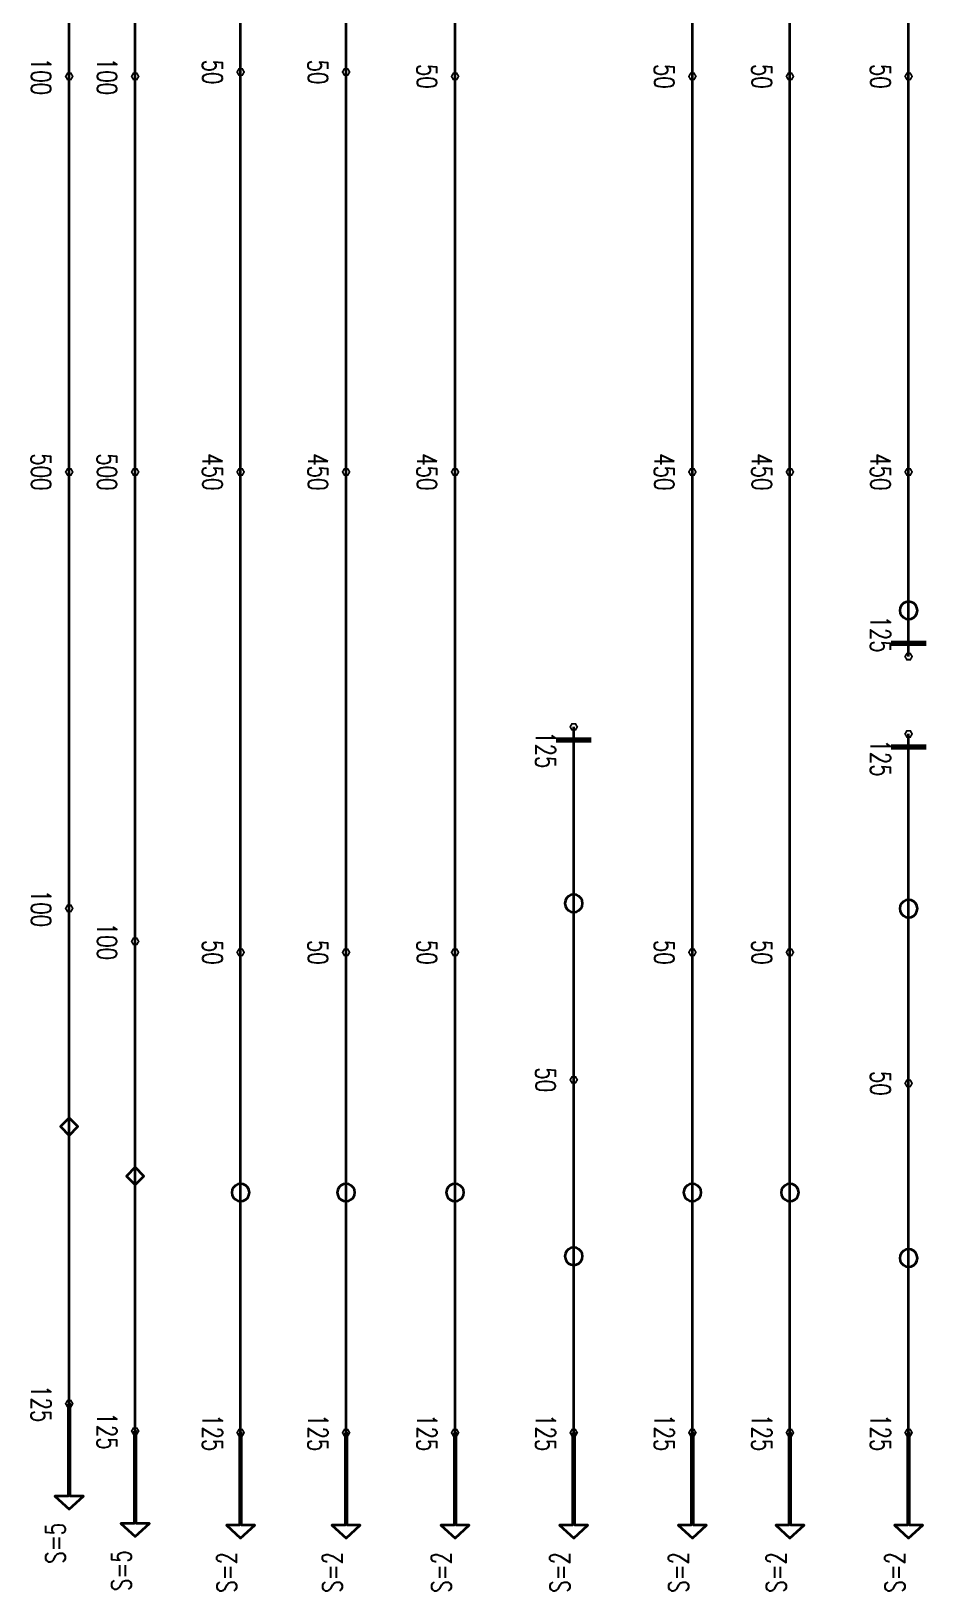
# Model space of a CAD drawing. Header units: millimetres. Extents: x 118516 to 587762, y -24154 to 50684.
# Drawn here: x 508818 to 519030, y 6472 to 24214 of the extents above; entities that cross this region are included whole.
import ezdxf

# ---------------------------------------------------------------- set-up
doc = ezdxf.new("R2010")
doc.units = ezdxf.units.MM
doc.layers.add('Current_plane_Column', color=7, linetype='Continuous', true_color=0x4b00ff)
doc.layers.add('NDC_S-ANNO', color=7, linetype='Continuous', lineweight=20)
doc.layers.add('NDC_S-TENDON', color=6, linetype='Continuous', lineweight=35)
doc.styles.add('NDC_ANNO', font='', dxfattribs={"width": 0.8})
doc.styles.get('NDC_ANNO').set_extended_font_data('Dotum')

# ---------------------------------------------------------------- blocks, each defined once
blk = doc.blocks.new('TDY')
at = {"layer": 'NDC_S-TENDON', "linetype": 'Continuous'}
for points, elevation in [([(540, 14200, 20, 20, 0), (520, 14235, 20, 20, 0), (480, 14235, 20, 20, 0), (460, 14200, 20, 20, 0), (480, 14165, 20, 20, 0), (520, 14165, 20, 20, 0)], 2500), ([(540, 14200, 20, 20, 0), (520, 14235, 20, 20, 0), (480, 14235, 20, 20, 0), (460, 14200, 20, 20, 0), (480, 14165, 20, 20, 0), (520, 14165, 20, 20, 0)], 2500), ([(1290, 14200, 20, 20, 0), (1270, 14235, 20, 20, 0), (1230, 14235, 20, 20, 0), (1210, 14200, 20, 20, 0), (1230, 14165, 20, 20, 0), (1270, 14165, 20, 20, 0)], 2500), ([(1290, 14200, 20, 20, 0), (1270, 14235, 20, 20, 0), (1230, 14235, 20, 20, 0), (1210, 14200, 20, 20, 0), (1230, 14165, 20, 20, 0), (1270, 14165, 20, 20, 0)], 2500), ([(2490, 14250, 20, 20, 0), (2470, 14285, 20, 20, 0), (2430, 14285, 20, 20, 0), (2410, 14250, 20, 20, 0), (2430, 14215, 20, 20, 0), (2470, 14215, 20, 20, 0)], 2800), ([(2490, 14250, 20, 20, 0), (2470, 14285, 20, 20, 0), (2430, 14285, 20, 20, 0), (2410, 14250, 20, 20, 0), (2430, 14215, 20, 20, 0), (2470, 14215, 20, 20, 0)], 2800), ([(3690, 14250, 20, 20, 0), (3670, 14285, 20, 20, 0), (3630, 14285, 20, 20, 0), (3610, 14250, 20, 20, 0), (3630, 14215, 20, 20, 0), (3670, 14215, 20, 20, 0)], 2800), ([(3690, 14250, 20, 20, 0), (3670, 14285, 20, 20, 0), (3630, 14285, 20, 20, 0), (3610, 14250, 20, 20, 0), (3630, 14215, 20, 20, 0), (3670, 14215, 20, 20, 0)], 2800), ([(4930, 14200, 20, 20, 0), (4910, 14235, 20, 20, 0), (4870, 14235, 20, 20, 0), (4850, 14200, 20, 20, 0), (4870, 14165, 20, 20, 0), (4910, 14165, 20, 20, 0)], 2800), ([(4930, 14200, 20, 20, 0), (4910, 14235, 20, 20, 0), (4870, 14235, 20, 20, 0), (4850, 14200, 20, 20, 0), (4870, 14165, 20, 20, 0), (4910, 14165, 20, 20, 0)], 2800), ([(7630, 14200, 20, 20, 0), (7610, 14235, 20, 20, 0), (7570, 14235, 20, 20, 0), (7550, 14200, 20, 20, 0), (7570, 14165, 20, 20, 0), (7610, 14165, 20, 20, 0)], 2800), ([(7630, 14200, 20, 20, 0), (7610, 14235, 20, 20, 0), (7570, 14235, 20, 20, 0), (7550, 14200, 20, 20, 0), (7570, 14165, 20, 20, 0), (7610, 14165, 20, 20, 0)], 2800), ([(8740, 14200, 20, 20, 0), (8720, 14235, 20, 20, 0), (8680, 14235, 20, 20, 0), (8660, 14200, 20, 20, 0), (8680, 14165, 20, 20, 0), (8720, 14165, 20, 20, 0)], 2800), ([(8740, 14200, 20, 20, 0), (8720, 14235, 20, 20, 0), (8680, 14235, 20, 20, 0), (8660, 14200, 20, 20, 0), (8680, 14165, 20, 20, 0), (8720, 14165, 20, 20, 0)], 2800), ([(10090, 14200, 20, 20, 0), (10070, 14235, 20, 20, 0), (10030, 14235, 20, 20, 0), (10010, 14200, 20, 20, 0), (10030, 14165, 20, 20, 0), (10070, 14165, 20, 20, 0)], 2800), ([(10090, 14200, 20, 20, 0), (10070, 14235, 20, 20, 0), (10030, 14235, 20, 20, 0), (10010, 14200, 20, 20, 0), (10030, 14165, 20, 20, 0), (10070, 14165, 20, 20, 0)], 2800), ([(540, 9700, 20, 20, 0), (520, 9735, 20, 20, 0), (480, 9735, 20, 20, 0), (460, 9700, 20, 20, 0), (480, 9665, 20, 20, 0), (520, 9665, 20, 20, 0)], 2900), ([(540, 9700, 20, 20, 0), (520, 9735, 20, 20, 0), (480, 9735, 20, 20, 0), (460, 9700, 20, 20, 0), (480, 9665, 20, 20, 0), (520, 9665, 20, 20, 0)], 2900), ([(540, 9700, 20, 20, 0), (520, 9735, 20, 20, 0), (480, 9735, 20, 20, 0), (460, 9700, 20, 20, 0), (480, 9665, 20, 20, 0), (520, 9665, 20, 20, 0)], 2900), ([(540, 9700, 20, 20, 0), (520, 9735, 20, 20, 0), (480, 9735, 20, 20, 0), (460, 9700, 20, 20, 0), (480, 9665, 20, 20, 0), (520, 9665, 20, 20, 0)], 2900), ([(1290, 9700, 20, 20, 0), (1270, 9735, 20, 20, 0), (1230, 9735, 20, 20, 0), (1210, 9700, 20, 20, 0), (1230, 9665, 20, 20, 0), (1270, 9665, 20, 20, 0)], 2900), ([(1290, 9700, 20, 20, 0), (1270, 9735, 20, 20, 0), (1230, 9735, 20, 20, 0), (1210, 9700, 20, 20, 0), (1230, 9665, 20, 20, 0), (1270, 9665, 20, 20, 0)], 2900), ([(1290, 9700, 20, 20, 0), (1270, 9735, 20, 20, 0), (1230, 9735, 20, 20, 0), (1210, 9700, 20, 20, 0), (1230, 9665, 20, 20, 0), (1270, 9665, 20, 20, 0)], 2900), ([(1290, 9700, 20, 20, 0), (1270, 9735, 20, 20, 0), (1230, 9735, 20, 20, 0), (1210, 9700, 20, 20, 0), (1230, 9665, 20, 20, 0), (1270, 9665, 20, 20, 0)], 2900), ([(2490, 9700, 20, 20, 0), (2470, 9735, 20, 20, 0), (2430, 9735, 20, 20, 0), (2410, 9700, 20, 20, 0), (2430, 9665, 20, 20, 0), (2470, 9665, 20, 20, 0)], 2950), ([(2490, 9700, 20, 20, 0), (2470, 9735, 20, 20, 0), (2430, 9735, 20, 20, 0), (2410, 9700, 20, 20, 0), (2430, 9665, 20, 20, 0), (2470, 9665, 20, 20, 0)], 2950), ([(2490, 9700, 20, 20, 0), (2470, 9735, 20, 20, 0), (2430, 9735, 20, 20, 0), (2410, 9700, 20, 20, 0), (2430, 9665, 20, 20, 0), (2470, 9665, 20, 20, 0)], 2950), ([(2490, 9700, 20, 20, 0), (2470, 9735, 20, 20, 0), (2430, 9735, 20, 20, 0), (2410, 9700, 20, 20, 0), (2430, 9665, 20, 20, 0), (2470, 9665, 20, 20, 0)], 2950), ([(3690, 9700, 20, 20, 0), (3670, 9735, 20, 20, 0), (3630, 9735, 20, 20, 0), (3610, 9700, 20, 20, 0), (3630, 9665, 20, 20, 0), (3670, 9665, 20, 20, 0)], 2950), ([(3690, 9700, 20, 20, 0), (3670, 9735, 20, 20, 0), (3630, 9735, 20, 20, 0), (3610, 9700, 20, 20, 0), (3630, 9665, 20, 20, 0), (3670, 9665, 20, 20, 0)], 2950), ([(3690, 9700, 20, 20, 0), (3670, 9735, 20, 20, 0), (3630, 9735, 20, 20, 0), (3610, 9700, 20, 20, 0), (3630, 9665, 20, 20, 0), (3670, 9665, 20, 20, 0)], 2950), ([(3690, 9700, 20, 20, 0), (3670, 9735, 20, 20, 0), (3630, 9735, 20, 20, 0), (3610, 9700, 20, 20, 0), (3630, 9665, 20, 20, 0), (3670, 9665, 20, 20, 0)], 2950), ([(4930, 9700, 20, 20, 0), (4910, 9735, 20, 20, 0), (4870, 9735, 20, 20, 0), (4850, 9700, 20, 20, 0), (4870, 9665, 20, 20, 0), (4910, 9665, 20, 20, 0)], 2950), ([(4930, 9700, 20, 20, 0), (4910, 9735, 20, 20, 0), (4870, 9735, 20, 20, 0), (4850, 9700, 20, 20, 0), (4870, 9665, 20, 20, 0), (4910, 9665, 20, 20, 0)], 2950), ([(4930, 9700, 20, 20, 0), (4910, 9735, 20, 20, 0), (4870, 9735, 20, 20, 0), (4850, 9700, 20, 20, 0), (4870, 9665, 20, 20, 0), (4910, 9665, 20, 20, 0)], 2950), ([(4930, 9700, 20, 20, 0), (4910, 9735, 20, 20, 0), (4870, 9735, 20, 20, 0), (4850, 9700, 20, 20, 0), (4870, 9665, 20, 20, 0), (4910, 9665, 20, 20, 0)], 2950), ([(7630, 9700, 20, 20, 0), (7610, 9735, 20, 20, 0), (7570, 9735, 20, 20, 0), (7550, 9700, 20, 20, 0), (7570, 9665, 20, 20, 0), (7610, 9665, 20, 20, 0)], 2950), ([(7630, 9700, 20, 20, 0), (7610, 9735, 20, 20, 0), (7570, 9735, 20, 20, 0), (7550, 9700, 20, 20, 0), (7570, 9665, 20, 20, 0), (7610, 9665, 20, 20, 0)], 2950), ([(7630, 9700, 20, 20, 0), (7610, 9735, 20, 20, 0), (7570, 9735, 20, 20, 0), (7550, 9700, 20, 20, 0), (7570, 9665, 20, 20, 0), (7610, 9665, 20, 20, 0)], 2950), ([(7630, 9700, 20, 20, 0), (7610, 9735, 20, 20, 0), (7570, 9735, 20, 20, 0), (7550, 9700, 20, 20, 0), (7570, 9665, 20, 20, 0), (7610, 9665, 20, 20, 0)], 2950), ([(8740, 9700, 20, 20, 0), (8720, 9735, 20, 20, 0), (8680, 9735, 20, 20, 0), (8660, 9700, 20, 20, 0), (8680, 9665, 20, 20, 0), (8720, 9665, 20, 20, 0)], 2950), ([(8740, 9700, 20, 20, 0), (8720, 9735, 20, 20, 0), (8680, 9735, 20, 20, 0), (8660, 9700, 20, 20, 0), (8680, 9665, 20, 20, 0), (8720, 9665, 20, 20, 0)], 2950), ([(8740, 9700, 20, 20, 0), (8720, 9735, 20, 20, 0), (8680, 9735, 20, 20, 0), (8660, 9700, 20, 20, 0), (8680, 9665, 20, 20, 0), (8720, 9665, 20, 20, 0)], 2950), ([(8740, 9700, 20, 20, 0), (8720, 9735, 20, 20, 0), (8680, 9735, 20, 20, 0), (8660, 9700, 20, 20, 0), (8680, 9665, 20, 20, 0), (8720, 9665, 20, 20, 0)], 2950), ([(10090, 9700, 20, 20, 0), (10070, 9735, 20, 20, 0), (10030, 9735, 20, 20, 0), (10010, 9700, 20, 20, 0), (10030, 9665, 20, 20, 0), (10070, 9665, 20, 20, 0)], 2950), ([(10090, 9700, 20, 20, 0), (10070, 9735, 20, 20, 0), (10030, 9735, 20, 20, 0), (10010, 9700, 20, 20, 0), (10030, 9665, 20, 20, 0), (10070, 9665, 20, 20, 0)], 2950), ([(10090, 9700, 20, 20, 0), (10070, 9735, 20, 20, 0), (10030, 9735, 20, 20, 0), (10010, 9700, 20, 20, 0), (10030, 9665, 20, 20, 0), (10070, 9665, 20, 20, 0)], 2950), ([(10090, 9700, 20, 20, 0), (10070, 9735, 20, 20, 0), (10030, 9735, 20, 20, 0), (10010, 9700, 20, 20, 0), (10030, 9665, 20, 20, 0), (10070, 9665, 20, 20, 0)], 2950), ([(10090, 7600, 20, 20, 0), (10070, 7634, 20, 20, 0), (10030, 7634, 20, 20, 0), (10010, 7600, 20, 20, 0), (10030, 7565, 20, 20, 0), (10070, 7565, 20, 20, 0)], 2875), ([(10090, 7600, 20, 20, 0), (10070, 7634, 20, 20, 0), (10030, 7634, 20, 20, 0), (10010, 7600, 20, 20, 0), (10030, 7565, 20, 20, 0), (10070, 7565, 20, 20, 0)], 2875), ([(6280, 6800, 20, 20, 0), (6260, 6835, 20, 20, 0), (6220, 6835, 20, 20, 0), (6200, 6800, 20, 20, 0), (6220, 6765, 20, 20, 0), (6260, 6765, 20, 20, 0)], 2875), ([(6280, 6800, 20, 20, 0), (6260, 6835, 20, 20, 0), (6220, 6835, 20, 20, 0), (6200, 6800, 20, 20, 0), (6220, 6765, 20, 20, 0), (6260, 6765, 20, 20, 0)], 2875), ([(10090, 6720, 20, 20, 0), (10070, 6755, 20, 20, 0), (10030, 6755, 20, 20, 0), (10010, 6720, 20, 20, 0), (10030, 6685, 20, 20, 0), (10070, 6685, 20, 20, 0)], 2875), ([(10090, 6720, 20, 20, 0), (10070, 6755, 20, 20, 0), (10030, 6755, 20, 20, 0), (10010, 6720, 20, 20, 0), (10030, 6685, 20, 20, 0), (10070, 6685, 20, 20, 0)], 2875), ([(540, 4735, 20, 20, 0), (520, 4770, 20, 20, 0), (480, 4770, 20, 20, 0), (460, 4735, 20, 20, 0), (480, 4700, 20, 20, 0), (520, 4700, 20, 20, 0)], 2500), ([(540, 4735, 20, 20, 0), (520, 4770, 20, 20, 0), (480, 4770, 20, 20, 0), (460, 4735, 20, 20, 0), (480, 4700, 20, 20, 0), (520, 4700, 20, 20, 0)], 2500), ([(1290, 4360, 20, 20, 0), (1270, 4395, 20, 20, 0), (1230, 4395, 20, 20, 0), (1210, 4360, 20, 20, 0), (1230, 4325, 20, 20, 0), (1270, 4325, 20, 20, 0)], 2500), ([(1290, 4360, 20, 20, 0), (1270, 4395, 20, 20, 0), (1230, 4395, 20, 20, 0), (1210, 4360, 20, 20, 0), (1230, 4325, 20, 20, 0), (1270, 4325, 20, 20, 0)], 2500), ([(2490, 4235, 20, 20, 0), (2470, 4270, 20, 20, 0), (2430, 4270, 20, 20, 0), (2410, 4235, 20, 20, 0), (2430, 4200, 20, 20, 0), (2470, 4200, 20, 20, 0)], 2800), ([(2490, 4235, 20, 20, 0), (2470, 4270, 20, 20, 0), (2430, 4270, 20, 20, 0), (2410, 4235, 20, 20, 0), (2430, 4200, 20, 20, 0), (2470, 4200, 20, 20, 0)], 2800), ([(3690, 4235, 20, 20, 0), (3670, 4270, 20, 20, 0), (3630, 4270, 20, 20, 0), (3610, 4235, 20, 20, 0), (3630, 4200, 20, 20, 0), (3670, 4200, 20, 20, 0)], 2800), ([(3690, 4235, 20, 20, 0), (3670, 4270, 20, 20, 0), (3630, 4270, 20, 20, 0), (3610, 4235, 20, 20, 0), (3630, 4200, 20, 20, 0), (3670, 4200, 20, 20, 0)], 2800), ([(4930, 4235, 20, 20, 0), (4910, 4270, 20, 20, 0), (4870, 4270, 20, 20, 0), (4850, 4235, 20, 20, 0), (4870, 4200, 20, 20, 0), (4910, 4200, 20, 20, 0)], 2800), ([(4930, 4235, 20, 20, 0), (4910, 4270, 20, 20, 0), (4870, 4270, 20, 20, 0), (4850, 4235, 20, 20, 0), (4870, 4200, 20, 20, 0), (4910, 4200, 20, 20, 0)], 2800), ([(7630, 4235, 20, 20, 0), (7610, 4270, 20, 20, 0), (7570, 4270, 20, 20, 0), (7550, 4235, 20, 20, 0), (7570, 4200, 20, 20, 0), (7610, 4200, 20, 20, 0)], 2800), ([(7630, 4235, 20, 20, 0), (7610, 4270, 20, 20, 0), (7570, 4270, 20, 20, 0), (7550, 4235, 20, 20, 0), (7570, 4200, 20, 20, 0), (7610, 4200, 20, 20, 0)], 2800), ([(8740, 4235, 20, 20, 0), (8720, 4270, 20, 20, 0), (8680, 4270, 20, 20, 0), (8660, 4235, 20, 20, 0), (8680, 4200, 20, 20, 0), (8720, 4200, 20, 20, 0)], 2800), ([(8740, 4235, 20, 20, 0), (8720, 4270, 20, 20, 0), (8680, 4270, 20, 20, 0), (8660, 4235, 20, 20, 0), (8680, 4200, 20, 20, 0), (8720, 4200, 20, 20, 0)], 2800), ([(6280, 2785, 20, 20, 0), (6260, 2820, 20, 20, 0), (6220, 2820, 20, 20, 0), (6200, 2785, 20, 20, 0), (6220, 2750, 20, 20, 0), (6260, 2750, 20, 20, 0)], 2800), ([(6280, 2785, 20, 20, 0), (6260, 2820, 20, 20, 0), (6220, 2820, 20, 20, 0), (6200, 2785, 20, 20, 0), (6220, 2750, 20, 20, 0), (6260, 2750, 20, 20, 0)], 2800), ([(10090, 2745, 20, 20, 0), (10070, 2780, 20, 20, 0), (10030, 2780, 20, 20, 0), (10010, 2745, 20, 20, 0), (10030, 2710, 20, 20, 0), (10070, 2710, 20, 20, 0)], 2800), ([(10090, 2745, 20, 20, 0), (10070, 2780, 20, 20, 0), (10030, 2780, 20, 20, 0), (10010, 2745, 20, 20, 0), (10030, 2710, 20, 20, 0), (10070, 2710, 20, 20, 0)], 2800), ([(540, -900, 20, 20, 0), (520, -865, 20, 20, 0), (480, -865, 20, 20, 0), (460, -900, 20, 20, 0), (480, -935, 20, 20, 0), (520, -935, 20, 20, 0)], 2875), ([(540, -900, 20, 20, 0), (520, -865, 20, 20, 0), (480, -865, 20, 20, 0), (460, -900, 20, 20, 0), (480, -935, 20, 20, 0), (520, -935, 20, 20, 0)], 2875), ([(1290, -1211, 20, 20, 0), (1270, -1177, 20, 20, 0), (1230, -1177, 20, 20, 0), (1210, -1211, 20, 20, 0), (1230, -1246, 20, 20, 0), (1270, -1246, 20, 20, 0)], 2875), ([(1290, -1211, 20, 20, 0), (1270, -1177, 20, 20, 0), (1230, -1177, 20, 20, 0), (1210, -1211, 20, 20, 0), (1230, -1246, 20, 20, 0), (1270, -1246, 20, 20, 0)], 2875), ([(2490, -1230, 20, 20, 0), (2470, -1195, 20, 20, 0), (2430, -1195, 20, 20, 0), (2410, -1230, 20, 20, 0), (2430, -1265, 20, 20, 0), (2470, -1265, 20, 20, 0)], 2875), ([(2490, -1230, 20, 20, 0), (2470, -1195, 20, 20, 0), (2430, -1195, 20, 20, 0), (2410, -1230, 20, 20, 0), (2430, -1265, 20, 20, 0), (2470, -1265, 20, 20, 0)], 2875), ([(3690, -1230, 20, 20, 0), (3670, -1195, 20, 20, 0), (3630, -1195, 20, 20, 0), (3610, -1230, 20, 20, 0), (3630, -1265, 20, 20, 0), (3670, -1265, 20, 20, 0)], 2875), ([(3690, -1230, 20, 20, 0), (3670, -1195, 20, 20, 0), (3630, -1195, 20, 20, 0), (3610, -1230, 20, 20, 0), (3630, -1265, 20, 20, 0), (3670, -1265, 20, 20, 0)], 2875), ([(4930, -1230, 20, 20, 0), (4910, -1195, 20, 20, 0), (4870, -1195, 20, 20, 0), (4850, -1230, 20, 20, 0), (4870, -1265, 20, 20, 0), (4910, -1265, 20, 20, 0)], 2875), ([(4930, -1230, 20, 20, 0), (4910, -1195, 20, 20, 0), (4870, -1195, 20, 20, 0), (4850, -1230, 20, 20, 0), (4870, -1265, 20, 20, 0), (4910, -1265, 20, 20, 0)], 2875), ([(6280, -1230, 20, 20, 0), (6260, -1195, 20, 20, 0), (6220, -1195, 20, 20, 0), (6200, -1230, 20, 20, 0), (6220, -1265, 20, 20, 0), (6260, -1265, 20, 20, 0)], 2875), ([(6280, -1230, 20, 20, 0), (6260, -1195, 20, 20, 0), (6220, -1195, 20, 20, 0), (6200, -1230, 20, 20, 0), (6220, -1265, 20, 20, 0), (6260, -1265, 20, 20, 0)], 2875), ([(7630, -1230, 20, 20, 0), (7610, -1195, 20, 20, 0), (7570, -1195, 20, 20, 0), (7550, -1230, 20, 20, 0), (7570, -1265, 20, 20, 0), (7610, -1265, 20, 20, 0)], 2875), ([(7630, -1230, 20, 20, 0), (7610, -1195, 20, 20, 0), (7570, -1195, 20, 20, 0), (7550, -1230, 20, 20, 0), (7570, -1265, 20, 20, 0), (7610, -1265, 20, 20, 0)], 2875), ([(8740, -1230, 20, 20, 0), (8720, -1195, 20, 20, 0), (8680, -1195, 20, 20, 0), (8660, -1230, 20, 20, 0), (8680, -1265, 20, 20, 0), (8720, -1265, 20, 20, 0)], 2875), ([(8740, -1230, 20, 20, 0), (8720, -1195, 20, 20, 0), (8680, -1195, 20, 20, 0), (8660, -1230, 20, 20, 0), (8680, -1265, 20, 20, 0), (8720, -1265, 20, 20, 0)], 2875), ([(10090, -1230, 20, 20, 0), (10070, -1195, 20, 20, 0), (10030, -1195, 20, 20, 0), (10010, -1230, 20, 20, 0), (10030, -1265, 20, 20, 0), (10070, -1265, 20, 20, 0)], 2875), ([(10090, -1230, 20, 20, 0), (10070, -1195, 20, 20, 0), (10030, -1195, 20, 20, 0), (10010, -1230, 20, 20, 0), (10030, -1265, 20, 20, 0), (10070, -1265, 20, 20, 0)], 2875)]:
    blk.add_lwpolyline(points, format="xyseb", close=True, dxfattribs=dict(at, elevation=elevation))
for points, elevation in [([(10050, 8025), (10081, 8030), (10109, 8044), (10131, 8066), (10145, 8094), (10150, 8125), (10145, 8156), (10131, 8184), (10109, 8206), (10081, 8220), (10050, 8225), (10019, 8220), (9991, 8206), (9969, 8184), (9955, 8156), (9950, 8125), (9955, 8094), (9969, 8066), (9991, 8044), (10019, 8030), (10050, 8025)], 2898), ([(6240, 4692), (6271, 4697), (6299, 4712), (6321, 4734), (6335, 4762), (6340, 4792), (6335, 4823), (6321, 4851), (6299, 4873), (6271, 4888), (6240, 4892), (6209, 4888), (6181, 4873), (6159, 4851), (6145, 4823), (6140, 4792), (6145, 4762), (6159, 4734), (6181, 4712), (6209, 4697), (6240, 4692)], 2833), ([(10050, 4632), (10081, 4637), (10109, 4652), (10131, 4674), (10145, 4702), (10150, 4732), (10145, 4763), (10131, 4791), (10109, 4813), (10081, 4828), (10050, 4832), (10019, 4828), (9991, 4813), (9969, 4791), (9955, 4763), (9950, 4732), (9955, 4702), (9969, 4674), (9991, 4652), (10019, 4637), (10050, 4632)], 2832), ([(500, 2153), (600, 2253), (500, 2353), (400, 2253), (500, 2153)], 2663), ([(1250, 1590), (1350, 1690), (1250, 1790), (1150, 1690), (1250, 1590)], 2662), ([(2450, 1403), (2481, 1407), (2509, 1422), (2531, 1444), (2545, 1472), (2550, 1503), (2545, 1533), (2531, 1561), (2509, 1583), (2481, 1598), (2450, 1603), (2419, 1598), (2391, 1583), (2369, 1561), (2355, 1533), (2350, 1503), (2355, 1472), (2369, 1444), (2391, 1422), (2419, 1407), (2450, 1403)], 2832), ([(3650, 1403), (3681, 1407), (3709, 1422), (3731, 1444), (3745, 1472), (3750, 1503), (3745, 1533), (3731, 1561), (3709, 1583), (3681, 1598), (3650, 1603), (3619, 1598), (3591, 1583), (3569, 1561), (3555, 1533), (3550, 1503), (3555, 1472), (3569, 1444), (3591, 1422), (3619, 1407), (3650, 1403)], 2832), ([(4890, 1403), (4921, 1407), (4949, 1422), (4971, 1444), (4985, 1472), (4990, 1503), (4985, 1533), (4971, 1561), (4949, 1583), (4921, 1598), (4890, 1603), (4859, 1598), (4831, 1583), (4809, 1561), (4795, 1533), (4790, 1503), (4795, 1472), (4809, 1444), (4831, 1422), (4859, 1407), (4890, 1403)], 2832), ([(7590, 1403), (7621, 1407), (7649, 1422), (7671, 1444), (7685, 1472), (7690, 1503), (7685, 1533), (7671, 1561), (7649, 1583), (7621, 1598), (7590, 1603), (7559, 1598), (7531, 1583), (7509, 1561), (7495, 1533), (7490, 1503), (7495, 1472), (7509, 1444), (7531, 1422), (7559, 1407), (7590, 1403)], 2832), ([(8700, 1403), (8731, 1407), (8759, 1422), (8781, 1444), (8795, 1472), (8800, 1503), (8795, 1533), (8781, 1561), (8759, 1583), (8731, 1598), (8700, 1603), (8669, 1598), (8641, 1583), (8619, 1561), (8605, 1533), (8600, 1503), (8605, 1472), (8619, 1444), (8641, 1422), (8669, 1407), (8700, 1403)], 2832), ([(6240, 677), (6271, 682), (6299, 697), (6321, 719), (6335, 747), (6340, 777), (6335, 808), (6321, 836), (6299, 858), (6271, 873), (6240, 877), (6209, 873), (6181, 858), (6159, 836), (6145, 808), (6140, 777), (6145, 747), (6159, 719), (6181, 697), (6209, 682), (6240, 677)], 2832), ([(10050, 657), (10081, 662), (10109, 677), (10131, 699), (10145, 727), (10150, 757), (10145, 788), (10131, 816), (10109, 838), (10081, 853), (10050, 857), (10019, 853), (9991, 838), (9969, 816), (9955, 788), (9950, 757), (9955, 727), (9969, 699), (9991, 677), (10019, 662), (10050, 657)], 2832), ([(488, -900), (488, -1950), (338, -1950), (500, -2100), (662, -1950), (512, -1950), (512, -900)], 2875), ([(1238, -1211), (1238, -2261), (1088, -2261), (1250, -2411), (1412, -2261), (1262, -2261), (1262, -1211)], 2875), ([(2438, -1230), (2438, -2280), (2288, -2280), (2450, -2430), (2612, -2280), (2462, -2280), (2462, -1230)], 2875), ([(3638, -1230), (3638, -2280), (3488, -2280), (3650, -2430), (3812, -2280), (3662, -2280), (3662, -1230)], 2875), ([(4878, -1230), (4878, -2280), (4728, -2280), (4890, -2430), (5052, -2280), (4902, -2280), (4902, -1230)], 2875), ([(6228, -1230), (6228, -2280), (6078, -2280), (6240, -2430), (6402, -2280), (6252, -2280), (6252, -1230)], 2875), ([(7578, -1230), (7578, -2280), (7428, -2280), (7590, -2430), (7752, -2280), (7602, -2280), (7602, -1230)], 2875), ([(8688, -1230), (8688, -2280), (8538, -2280), (8700, -2430), (8862, -2280), (8712, -2280), (8712, -1230)], 2875), ([(10038, -1230), (10038, -2280), (9888, -2280), (10050, -2430), (10212, -2280), (10062, -2280), (10062, -1230)], 2875)]:
    blk.add_lwpolyline(points, close=True, dxfattribs=dict(at, elevation=elevation))
at = {"layer": 'NDC_S-TENDON', "linetype": 'Continuous', "elevation": 2875}
for points in [[(9850, 7750, 60, 60, 0), (10250, 7750, 60, 60, 0)], [(6440, 6650, 60, 60, 0), (6040, 6650, 60, 60, 0)], [(10250, 6570, 60, 60, 0), (9850, 6570, 60, 60, 0)]]:
    blk.add_lwpolyline(points, format="xyseb", dxfattribs=at)
at = {"layer": 'NDC_S-TENDON', "linetype": 'Continuous'}
for points in [[(500, 9700, 2900), (500, 10300, 2882), (500, 10900, 2829), (500, 11500, 2740), (500, 12400, 2607), (500, 13300, 2527), (500, 14200, 2500), (500, 15100, 2527), (500, 16000, 2607), (500, 16900, 2740), (500, 17500, 2829), (500, 18100, 2882), (500, 18700, 2900)], [(1250, 9700, 2900), (1250, 10300, 2882), (1250, 10900, 2829), (1250, 11500, 2740), (1250, 12400, 2607), (1250, 13300, 2527), (1250, 14200, 2500), (1250, 15100, 2527), (1250, 16000, 2607), (1250, 16900, 2740), (1250, 17500, 2829), (1250, 18100, 2882), (1250, 18700, 2900)], [(2450, 9700, 2950), (2450, 10307, 2943), (2450, 10913, 2923), (2450, 11520, 2890), (2450, 12203, 2851), (2450, 12885, 2822), (2450, 13568, 2806), (2450, 14250, 2800), (2450, 14933, 2803), (2450, 15615, 2811), (2450, 16298, 2825), (2450, 16980, 2845), (2450, 17587, 2862), (2450, 18193, 2872), (2450, 18800, 2875)], [(3650, 9700, 2950), (3650, 10307, 2943), (3650, 10913, 2923), (3650, 11520, 2890), (3650, 12203, 2851), (3650, 12885, 2822), (3650, 13568, 2806), (3650, 14250, 2800), (3650, 14933, 2803), (3650, 15615, 2811), (3650, 16298, 2825), (3650, 16980, 2845), (3650, 17587, 2862), (3650, 18193, 2872), (3650, 18800, 2875)], [(4890, 9700, 2950), (4890, 10300, 2943), (4890, 10900, 2923), (4890, 11500, 2890), (4890, 12400, 2840), (4890, 13300, 2810), (4890, 14200, 2800), (4890, 15100, 2810), (4890, 16000, 2840), (4890, 16900, 2890), (4890, 17500, 2923), (4890, 18100, 2943), (4890, 18700, 2950)], [(7590, 9700, 2950), (7590, 10300, 2943), (7590, 10900, 2923), (7590, 11500, 2890), (7590, 12400, 2840), (7590, 13300, 2810), (7590, 14200, 2800), (7590, 15100, 2810), (7590, 16000, 2840), (7590, 16900, 2890), (7590, 17500, 2923), (7590, 18100, 2943), (7590, 18700, 2950)], [(8700, 9700, 2950), (8700, 10300, 2943), (8700, 10900, 2923), (8700, 11500, 2890), (8700, 12400, 2840), (8700, 13300, 2810), (8700, 14200, 2800), (8700, 15100, 2810), (8700, 16000, 2840), (8700, 16900, 2890), (8700, 17500, 2923), (8700, 18100, 2943), (8700, 18700, 2950)], [(10050, 9700, 2950), (10050, 10300, 2943), (10050, 10900, 2923), (10050, 11500, 2890), (10050, 12400, 2840), (10050, 13300, 2810), (10050, 14200, 2800), (10050, 15100, 2810), (10050, 16000, 2840), (10050, 16900, 2890), (10050, 17500, 2923), (10050, 18100, 2943), (10050, 18700, 2950)], [(500, -900, 2875), (500, 432, 2858), (500, 1094, 2808), (500, 1756, 2725), (500, 2749, 2600), (500, 3742, 2525), (500, 4735, 2500), (500, 5728, 2527), (500, 6721, 2607), (500, 7714, 2740), (500, 8376, 2829), (500, 9038, 2882), (500, 9700, 2900)], [(1250, -1211, 2874), (1250, -268, 2858), (1250, 444, 2808), (1250, 1156, 2725), (1250, 2224, 2600), (1250, 3292, 2525), (1250, 4360, 2500), (1250, 5428, 2527), (1250, 6496, 2607), (1250, 7564, 2740), (1250, 8276, 2829), (1250, 8988, 2882), (1250, 9700, 2900)], [(2450, -1230, 2875), (2450, -501, 2872), (2450, 227, 2862), (2450, 956, 2845), (2450, 2049, 2820), (2450, 3142, 2805), (2450, 4235, 2800), (2450, 5328, 2810), (2450, 6421, 2840), (2450, 7514, 2890), (2450, 8243, 2923), (2450, 8971, 2943), (2450, 9700, 2950)], [(3650, -1230, 2875), (3650, -501, 2872), (3650, 227, 2862), (3650, 956, 2845), (3650, 2049, 2820), (3650, 3142, 2805), (3650, 4235, 2800), (3650, 5328, 2810), (3650, 6421, 2840), (3650, 7514, 2890), (3650, 8243, 2923), (3650, 8971, 2943), (3650, 9700, 2950)], [(4890, -1230, 2875), (4890, -501, 2872), (4890, 227, 2862), (4890, 956, 2845), (4890, 2049, 2820), (4890, 3142, 2805), (4890, 4235, 2800), (4890, 5328, 2810), (4890, 6421, 2840), (4890, 7514, 2890), (4890, 8243, 2923), (4890, 8971, 2943), (4890, 9700, 2950)], [(7590, -1230, 2875), (7590, -501, 2872), (7590, 227, 2862), (7590, 956, 2845), (7590, 2049, 2820), (7590, 3142, 2805), (7590, 4235, 2800), (7590, 5328, 2810), (7590, 6421, 2840), (7590, 7514, 2890), (7590, 8243, 2923), (7590, 8971, 2943), (7590, 9700, 2950)], [(8700, -1230, 2875), (8700, -501, 2872), (8700, 227, 2862), (8700, 956, 2845), (8700, 2049, 2820), (8700, 3142, 2805), (8700, 4235, 2800), (8700, 5328, 2810), (8700, 6421, 2840), (8700, 7514, 2890), (8700, 8243, 2923), (8700, 8971, 2943), (8700, 9700, 2950)], [(10050, 7600, 2875), (10050, 9280, 2950), (10050, 9700, 2950)], [(6240, -1230, 2875), (6240, -695, 2872), (6240, -159, 2862), (6240, 376, 2845), (6240, 1179, 2820), (6240, 1982, 2805), (6240, 2785, 2800), (6240, 3588, 2805), (6240, 4391, 2820), (6240, 5194, 2845), (6240, 5729, 2862), (6240, 6265, 2872), (6240, 6800, 2875)], [(10050, -1230, 2875), (10050, -700, 2872), (10050, -170, 2862), (10050, 360, 2845), (10050, 1155, 2820), (10050, 1950, 2805), (10050, 2745, 2800), (10050, 3540, 2805), (10050, 4335, 2820), (10050, 5130, 2845), (10050, 5660, 2862), (10050, 6190, 2872), (10050, 6720, 2875)]]:
    blk.add_polyline3d(points, dxfattribs=at)
at = {"layer": 'NDC_S-ANNO', "linetype": 'Continuous', "char_height": 225, "attachment_point": 5, "line_spacing_factor": 0.75, "style": 'NDC_ANNO'}
for s, insert, rotation in [('\\FSTANDARD.shx;100', (180, 14200, 2500), 270), ('\\FSTANDARD.shx;100', (930, 14200, 2500), 270), ('\\FSTANDARD.shx;50', (2130, 14250, 2800), 270), ('\\FSTANDARD.shx;50', (3330, 14250, 2800), 270), ('\\FSTANDARD.shx;50', (4570, 14200, 2800), 270), ('\\FSTANDARD.shx;50', (7270, 14200, 2800), 270), ('\\FSTANDARD.shx;50', (8380, 14200, 2800), 270), ('\\FSTANDARD.shx;50', (9730, 14200, 2800), 270), ('\\FSTANDARD.shx;500', (180, 9700, 2900), 270), ('\\FSTANDARD.shx;500', (930, 9700, 2900), 270), ('\\FSTANDARD.shx;450', (2130, 9700, 2950), 270), ('\\FSTANDARD.shx;450', (3330, 9700, 2950), 270), ('\\FSTANDARD.shx;450', (4570, 9700, 2950), 270), ('\\FSTANDARD.shx;450', (7270, 9700, 2950), 270), ('\\FSTANDARD.shx;450', (8380, 9700, 2950), 270), ('\\FSTANDARD.shx;450', (9730, 9700, 2950), 270), ('\\FSTANDARD.shx;125', (9730, 7854, 2875), 270), ('\\FSTANDARD.shx;125', (5920, 6538, 2875), 270), ('\\FSTANDARD.shx;125', (9730, 6445, 2875), 270), ('\\FSTANDARD.shx;100', (180, 4735, 2500), 270), ('\\FSTANDARD.shx;100', (930, 4360, 2500), 270), ('\\FSTANDARD.shx;50', (2130, 4235, 2800), 270), ('\\FSTANDARD.shx;50', (3330, 4235, 2800), 270), ('\\FSTANDARD.shx;50', (4570, 4235, 2800), 270), ('\\FSTANDARD.shx;50', (7270, 4235, 2800), 270), ('\\FSTANDARD.shx;50', (8380, 4235, 2800), 270), ('\\FSTANDARD.shx;50', (5920, 2785, 2800), 270), ('\\FSTANDARD.shx;50', (9730, 2745, 2800), 270), ('\\FSTANDARD.shx;125', (180, -900, 2875), 270), ('\\FSTANDARD.shx;125', (930, -1211, 2874), 270), ('\\FSTANDARD.shx;125', (2130, -1230, 2875), 270), ('\\FSTANDARD.shx;125', (3330, -1230, 2875), 270), ('\\FSTANDARD.shx;125', (4570, -1230, 2875), 270), ('\\FSTANDARD.shx;125', (5920, -1230, 2875), 270), ('\\FSTANDARD.shx;125', (7270, -1230, 2875), 270), ('\\FSTANDARD.shx;125', (8380, -1230, 2875), 270), ('\\FSTANDARD.shx;125', (9730, -1230, 2875), 270), ('\\FSTANDARD.shx;S=5', (342, -2487, 3000), 90), ('\\FSTANDARD.shx;S=5', (1092, -2799, 2999), 90), ('\\FSTANDARD.shx;S=2', (2292, -2818, 3000), 90), ('\\FSTANDARD.shx;S=2', (3493, -2818, 3000), 90), ('\\FSTANDARD.shx;S=2', (4733, -2818, 3000), 90), ('\\FSTANDARD.shx;S=2', (6082, -2818, 3000), 90), ('\\FSTANDARD.shx;S=2', (7432, -2818, 3000), 90), ('\\FSTANDARD.shx;S=2', (8543, -2818, 3000), 90), ('\\FSTANDARD.shx;S=2', (9893, -2818, 3000), 90)]:
    blk.add_mtext(s, dxfattribs=dict(at, insert=insert, rotation=rotation))

msp = doc.modelspace()

# ---------------------------------------------------------------- block references
at = {"layer": 'Current_plane_Column'}
msp.add_blockref('TDY', (508750, 9500), dxfattribs=at)

doc.saveas('drawing.dxf')
